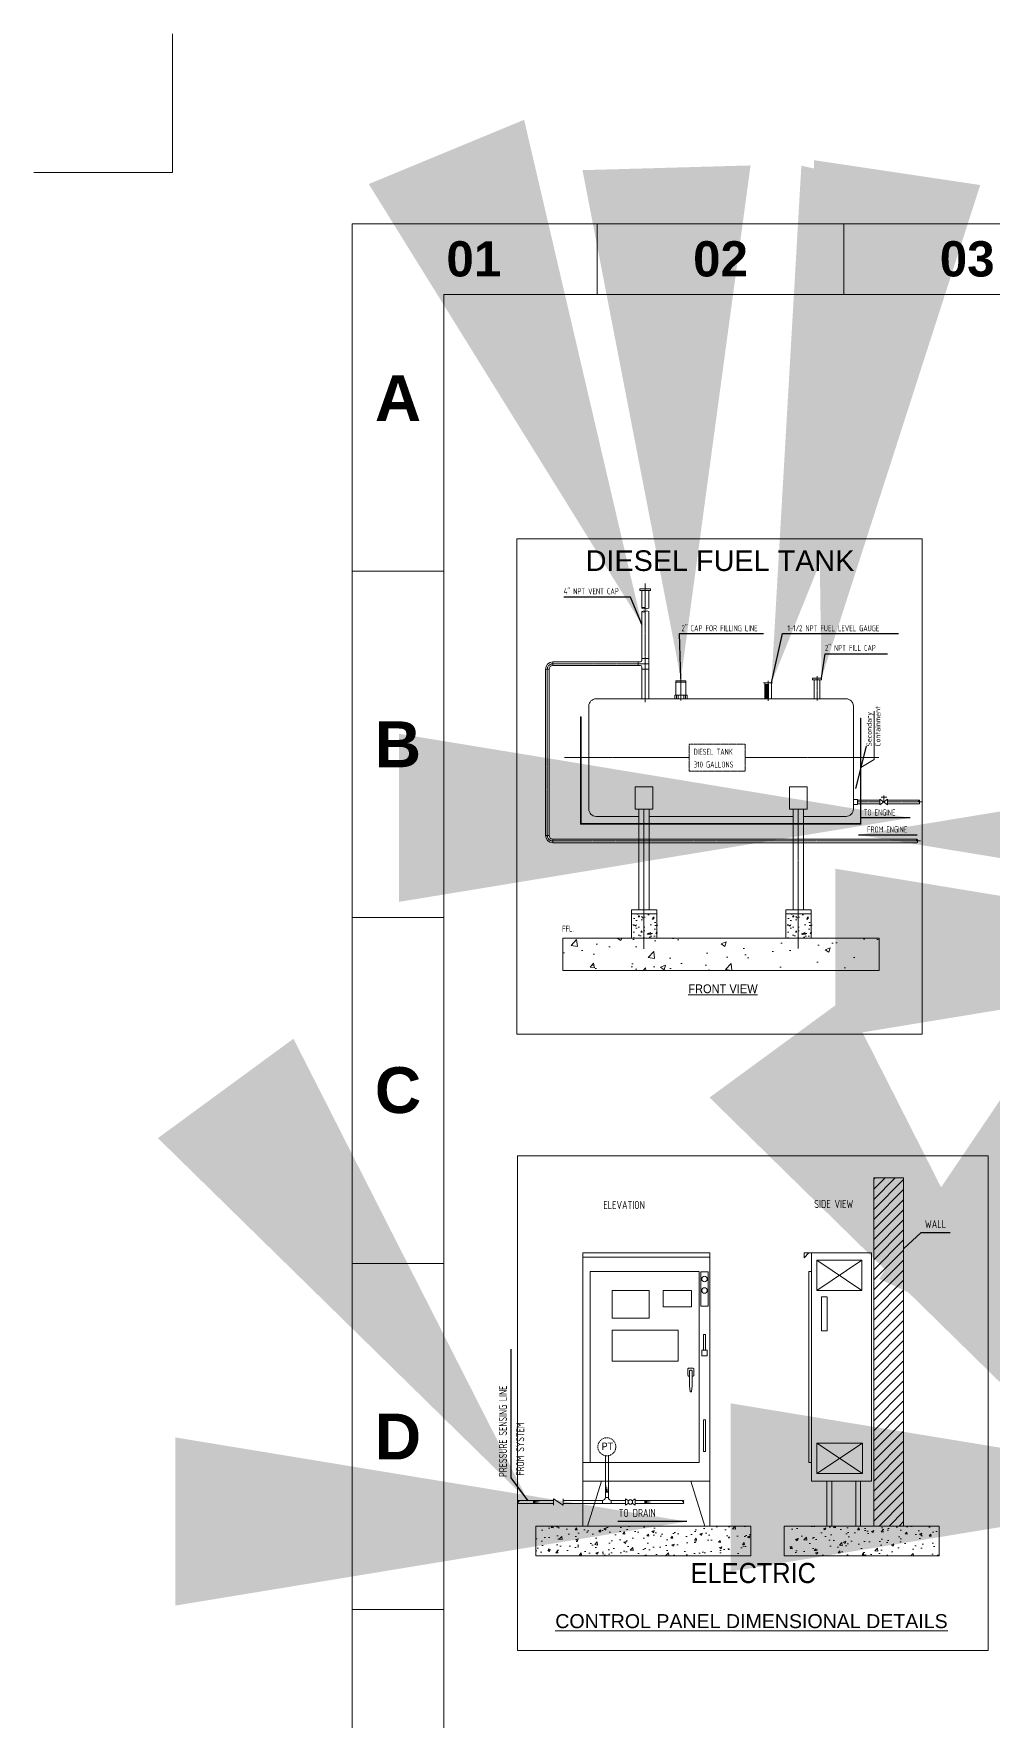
# Model space of a CAD drawing. Header units: inches. Extents: x -98933 to 1585249, y -3352739 to 192771.
# Drawn here: x 57111 to 57486, y 50331 to 50991 of the extents above; entities that cross this region are included whole.
import ezdxf
from ezdxf.enums import TextEntityAlignment as Align

# ---------------------------------------------------------------- set-up
doc = ezdxf.new("R2010")
doc.units = ezdxf.units.IN
doc.header["$MEASUREMENT"] = 0
for name, pattern in [('CENTER2', [1.125, 0.75, -0.125, 0.125, -0.125]), ('CENTERX2', [4, 2.5, -0.5, 0.5, -0.5]), ('DASHDOT2', [0.5, 0.25, -0.125, 0, -0.125]), ('DASHED', [0.75, 0.5, -0.25]), ('HIDDEN', [0.375, 0.25, -0.125])]:
    doc.linetypes.add(name, pattern=pattern)
doc.layers.get('0').update_dxf_attribs({"lineweight": 0})
doc.layers.get('Defpoints').update_dxf_attribs({"lineweight": 0})
for name, color, linetype in [('24', 7, 'Continuous'), ('AA-text-room title', 3, 'Continuous'), ('DIESEL_PUMP', 7, 'Continuous'), ('electric pump', 7, 'Continuous'), ('F-SPIPE', 1, 'Continuous'), ('FIRE', 7, 'Continuous'), ('N-SPK-TX', 81, 'Continuous'), ('OBJECT', 7, 'Continuous'), ('Pump Base', 6, 'Continuous'), ('PUMP CETRE', 1, 'CENTERX2'), ('PUMP CONCRETE BASE', 21, 'Continuous'), ('R16_FIRE_TXT', 7, 'Continuous'), ('sprinkler', 100, 'Continuous'), ('TEST HEADER', 7, 'Continuous'), ('XR-A786WHA101_A$0$WALLS_EXT', 9, 'Continuous'), ('Z1$0$A-REFR-TITL-150', 9, 'Continuous')]:
    doc.layers.add(name, color=color, linetype=linetype)
for name, color, linetype, lineweight in [('52', 7, 'Continuous', 15), ('diamention Sp', 30, 'Continuous', 5), ('HATCH', 252, 'Continuous', 0), ('Inline', 7, 'Continuous', 0), ('Outline', 7, 'Continuous', 0), ('Scale', 7, 'Continuous', 0), ('Scale_Text', 7, 'Continuous', 0), ('TEXT-2', 6, 'Continuous', 0), ('Titelblk', 7, 'Continuous', 25), ('TITLE', 7, 'Continuous', 20), ('wall', 7, 'Continuous', 0)]:
    doc.layers.add(name, color=color, linetype=linetype, lineweight=lineweight)
doc.styles.add('AREAL', font='arial.ttf')
doc.styles.add('ROMANS', font='archquik.shx', dxfattribs={"height": 1})
doc.styles.add('RSS', font='romans.shx', dxfattribs={"width": 0.9})
doc.styles.add('SANSSERIF', font='sas_____.pfb')
doc.styles.get("Standard").update_dxf_attribs({"font": 'arialbd.ttf', "height": 24})
doc.styles.add('swis-ltcnbt', font='swisscl.ttf')
doc.styles.add('TITTEXTL', font='au101s01.shx', dxfattribs={"bigfont": 'special'})
doc.dimstyles.new('Copy of Standard', dxfattribs={"dimscale": 0, "dimtxt": 24, "dimasz": 12, "dimexe": 16, "dimexo": 6, "dimgap": 5, "dimtad": 1, "dimzin": 3, "dimdsep": 46, "dimlunit": 4, "dimtxsty": 'swis-ltcnbt', "dimcen": 0.09, "dimclrd": 256, "dimclre": 8, "dimclrt": 7, "dimadec": 0, "dimazin": 0, "dimtfac": 0.5, "dimtofl": 0, "dimtmove": 0, "dimatfit": 0, "dimldrblk": 'OBLIQUE', "dimfxl": 0.18, "dimtvp": 1, "dimtolj": 1, "dimtzin": 0, "dimlwd": -1, "dimlwe": -1, "dimarcsym": 0})
doc.dimstyles.new('NAFFCO', dxfattribs={"dimscale": 100, "dimtxt": 1.8, "dimasz": 2, "dimexe": 0.5, "dimexo": 0.5, "dimgap": 0.8, "dimtad": 1, "dimdec": 0, "dimzin": 9, "dimdsep": 46, "dimtxsty": 'RSS', "dimcen": 0, "dimclrd": 8, "dimclre": 8, "dimclrt": 81, "dimadec": 0, "dimazin": 0, "dimtfac": 0.18, "dimtdec": 0, "dimtofl": 0, "dimtmove": 1, "dimatfit": 3, "dimfxl": 1, "dimtvp": 0.909091, "dimtolj": 1, "dimtzin": 0, "dimarcsym": 0})

# ---------------------------------------------------------------- blocks, each defined once
blk = doc.blocks.new('_Oblique')
at = {"color": 0, "linetype": 'ByBlock', "lineweight": -2}
blk.add_line((-0.5, -0.5), (0.5, 0.5), dxfattribs=at)
blk = doc.blocks.new('PAGE')
at = {"layer": 'Inline', "color": 252, "lineweight": 15}
blk.add_lwpolyline([(178051640.63, 22656441.11), (178051640.63, 22657235.79), (178050505.36, 22657235.79), (178050505.36, 22656441.11)], close=True, dxfattribs=at)
at = {"layer": 'Outline', "color": 252, "lineweight": 15}
blk.add_line((178051662.57, 22657252.66), (178050483.42, 22657252.66), dxfattribs=at)
blk.add_lwpolyline([(178050483.42, 22657252.66), (178050483.42, 22656424.24)], dxfattribs=at)
at = {"layer": 'Scale', "color": 252, "lineweight": 9}
for p, q in [((178050542.02, 22657235.79), (178050542.02, 22657252.66)), ((178050601.02, 22657235.79), (178050601.02, 22657252.66)), ((178050483.42, 22657169.57), (178050505.36, 22657169.57)), ((178050483.42, 22657086.79), (178050505.36, 22657086.79)), ((178050483.42, 22657004.01), (178050505.36, 22657004.01)), ((178050483.42, 22656921.23), (178050505.36, 22656921.23))]:
    blk.add_line(p, q, dxfattribs=at)
at = {"layer": 'Scale_Text', "color": 252, "lineweight": 13, "attachment_point": 5}
for s, insert, char_height, width in [('01', (178050512.52, 22657244.22), 8.435, 2.5102), ('02', (178050571.52, 22657244.22), 8.435, 2.5102), ('03', (178050630.51, 22657244.22), 8.435, 2.5102), ('A', (178050494.39, 22657210.97), 10.97, 8.3603), ('B', (178050494.39, 22657128.18), 10.97, 8.3603), ('C', (178050494.39, 22657045.4), 10.97, 8.3603), ('D', (178050494.39, 22656962.62), 10.97, 8.3603)]:
    blk.add_mtext(s, dxfattribs=dict(at, insert=insert, char_height=char_height, width=width))
blk = doc.blocks.new('Title')
at = {"layer": 'Defpoints', "color": 1, "ltscale": 10}
blk.add_lwpolyline([(-102338.3, -85271), (-102338.3, -85371), (-102438.3, -85371)], dxfattribs=at)
at = {"layer": 'Titelblk', "color": 3, "linetype": 'Continuous', "lineweight": 0, "xscale": 3.014611567961765, "yscale": 3.014611567959946, "zscale": 3.014611567966516}
blk.add_blockref('PAGE', (-536855255.8, -68388224), dxfattribs=at)

msp = doc.modelspace()

# ---------------------------------------------------------------- hatches: boundary and pattern name
at = {"layer": 'electric pump', "linetype": 'Continuous', "lineweight": 0, "ltscale": 0.2}
h = msp.add_hatch(dxfattribs=at)
h.set_pattern_fill('AR-CONC', color=2, scale=0.031688, style=0)
h.set_pattern_definition([(50, (54635.934, 49977.768), (5.773149, -0.505085), [0.603665, -6.640314]), (355, (54635.934, 49977.768), (-1.11679, 6.054288), [0.482932, -5.312251]), (100.451, (54636.415, 49977.726), (4.65638, 5.549176), [0.513036, -5.643395]), (46.1842, (54635.934, 49979.378), (8.590073, -1.332256), [0.905497, -9.96047]), (96.6356, (54636.65, 49979.267), (7.52297, 7.84053), [0.769554, -8.465093]), (351.184, (54635.934, 49979.378), (7.522983, 7.840517), [0.724398, -7.968377]), (21, (54636.7388, 49978.9754), (4.80444, -3.240635), [0.603665, -6.640314]), (326, (54636.739, 49978.9754), (1.95841, 5.83663), [0.482932, -5.312251]), (71.4514, (54637.139, 49978.7054), (6.762837, 2.596008), [0.513036, -5.643395]), (37.5, (54635.9339, 49977.768), (0.097873, 2.6794177), [0, -5.24786, 0, -5.3927397, 0, -5.332373]), (7.5, (54635.934, 49977.768), (2.1174112, 3.1745667), [0, -3.0746665, 0, -5.127127, 0, -2.0323385]), (327.5, (54634.139, 49977.768), (4.2966552, -0.181535), [0, -2.0122163, 0, -6.278115, 0, -8.3305754]), (317.5, (54633.334, 49977.768), (4.6939835, 0.805726), [0, -2.615881, 0, -4.169312, 0, -5.915916])])
h.paths.add_polyline_path([(57351.52, 50647.15), (57344.55, 50647.15)])
edge = h.paths.add_edge_path()
edge.add_line((57344.92, 50637.64), (57354.44, 50637.64))
edge.add_line((57344.55, 50647.15), (57344.55, 50637.64))
edge.add_line((57354.44, 50647.15), (57354.44, 50637.64))
edge.add_line((57344.55, 50647.15), (57354.06, 50647.15))
edge.add_line((57354.44, 50647.15), (57347.47, 50647.15))
edge.add_line((57344.55, 50647.15), (57351.52, 50647.15))
h = msp.add_hatch(dxfattribs=at)
h.set_pattern_fill('AR-CONC', color=2, scale=0.031688, style=0)
h.set_pattern_definition([(50, (54696.3117, 49977.768), (5.773149, -0.505085), [0.603665, -6.640314]), (355, (54696.3117, 49977.768), (-1.11679, 6.054288), [0.482932, -5.312251]), (100.451, (54696.793, 49977.726), (4.65638, 5.549176), [0.513036, -5.643395]), (46.1842, (54696.312, 49979.378), (8.590073, -1.332256), [0.905497, -9.96047]), (96.6356, (54697.0275, 49979.267), (7.52297, 7.84053), [0.769554, -8.465093]), (351.184, (54696.312, 49979.378), (7.522983, 7.840517), [0.724398, -7.968377]), (21, (54697.1166, 49978.9754), (4.80444, -3.240635), [0.603665, -6.640314]), (326, (54697.1166, 49978.9754), (1.95841, 5.83663), [0.482932, -5.312251]), (71.4514, (54697.517, 49978.7054), (6.762837, 2.596008), [0.513036, -5.643395]), (37.5, (54696.3117, 49977.768), (0.097873, 2.6794177), [0, -5.24786, 0, -5.3927397, 0, -5.332373]), (7.5, (54696.3117, 49977.768), (2.1174112, 3.1745667), [0, -3.0746665, 0, -5.127127, 0, -2.0323385]), (327.5, (54694.5168, 49977.768), (4.2966552, -0.181535), [0, -2.0122163, 0, -6.278115, 0, -8.3305754]), (317.5, (54693.712, 49977.768), (4.6939835, 0.805726), [0, -2.615881, 0, -4.169312, 0, -5.915916])])
h.paths.add_polyline_path([(57411.89, 50647.15), (57404.92, 50647.15)])
edge = h.paths.add_edge_path()
edge.add_line((57405.3, 50637.64), (57414.82, 50637.64))
edge.add_line((57404.92, 50647.15), (57404.92, 50637.64))
edge.add_line((57414.82, 50647.15), (57414.82, 50637.64))
edge.add_line((57404.92, 50647.15), (57414.44, 50647.15))
edge.add_line((57414.82, 50647.15), (57407.84, 50647.15))
edge.add_line((57404.92, 50647.15), (57411.89, 50647.15))
at = {"layer": 'HATCH', "lineweight": 0}
h = msp.add_hatch(dxfattribs=at)
h.set_pattern_fill('ANSI31', color=1, scale=0.876414, style=0)
h.set_pattern_definition([(45, (56494.8534, 50130.2458), (-1.967605, 1.967605), [])])
h.paths.add_polyline_path([(57439.14, 50543.8), (57450.82, 50543.8), (57450.82, 50407.64), (57439.14, 50407.64)])
at = {"layer": 'Pump Base', "lineweight": 0}
h = msp.add_hatch(dxfattribs=at)
h.set_pattern_fill('AR-CONC', color=256, scale=2.829325, style=0)
h.set_pattern_definition([(50, (52879.311, 57966.973), (20.293625, -1.775462), [2.121994, -23.341935]), (355, (52879.311, 57966.973), (-3.925727, 21.281964), [1.697595, -18.67355]), (100.4514, (52881.002, 57966.825), (16.367913, 19.50649), [1.803417, -19.837592]), (46.1842, (52879.31, 57972.632), (30.19572, -4.68307), [3.18299, -35.0129]), (96.6356, (52881.827, 57972.242), (26.44465, 27.56097), [2.70513, -29.75638]), (351.1842, (52879.31, 57972.632), (26.44463, 27.56099), [2.54639, -28.01032]), (21, (52882.14, 57971.217), (16.888443, -11.3914), [2.121994, -23.341935]), (326, (52882.14, 57971.217), (6.884183, 20.516855), [1.697595, -18.67355]), (71.4514, (52883.548, 57970.268), (23.772633, 9.125438), [1.803417, -19.837592]), (37.5, (52879.311, 57966.973), (0.344042, 9.4186507), [0, -18.447202, 0, -18.956481, 0, -18.744281]), (7.5, (52879.311, 57966.973), (7.443093, 11.159191), [0, -10.808023, 0, -18.022803, 0, -7.144047]), (327.5, (52873.002, 57966.973), (15.103574, -0.638151), [0, -7.073314, 0, -22.068739, 0, -29.283519]), (317.5, (52870.172, 57966.973), (16.500235, 2.832296), [0, -9.195308, 0, -14.655906, 0, -20.795542])])
h.paths.add_polyline_path([(57441.3, 50624.97), (57441.3, 50637.64), (57317.59, 50637.64), (57317.59, 50624.97)])
at = {"layer": 'sprinkler', "lineweight": 0}
h = msp.add_hatch(dxfattribs=at)
h.set_pattern_fill('AR-CONC', color=256, scale=1.304187, style=0)
h.set_pattern_definition([(50, (49137.771, 47975.798), (9.3544145, -0.818405), [0.97814, -10.759543]), (355, (49137.771, 47975.798), (-1.809577, 9.809992), [0.782512, -8.607635]), (100.4514, (49138.5505, 47975.73), (7.5448445, 8.991581), [0.831291, -9.144205]), (46.1842, (49137.771, 47978.406), (13.91882, -2.158678), [1.46721, -16.139315]), (96.6356, (49138.931, 47978.226), (12.18975, 12.70432), [1.246937, -13.716305]), (351.1842, (49137.771, 47978.406), (12.18974, 12.704329), [1.173768, -12.911452]), (21, (49139.075, 47977.754), (7.7847845, -5.2509035), [0.97814, -10.759543]), (326, (49139.075, 47977.754), (3.173287, 9.457313), [0.782512, -8.607635]), (71.4514, (49139.724, 47977.317), (10.958075, 4.206401), [0.831291, -9.144205]), (37.5, (49137.771, 47975.798), (0.1585873, 4.3415586), [0, -8.5032996, 0, -8.7380533, 0, -8.6402393]), (7.5, (49137.771, 47975.798), (3.4309189, 5.1438665), [0, -4.9819946, 0, -8.3076716, 0, -3.2930723]), (327.5, (49134.8626, 47975.798), (6.9620431, -0.2941577), [0, -3.2604677, 0, -10.172659, 0, -13.498336]), (317.5, (49133.5584, 47975.798), (7.6058386, 1.3055562), [0, -4.238608, 0, -6.755689, 0, -9.585775])])
h.paths.add_polyline_path([(57391.1, 50395.95), (57391.1, 50407.64), (57306.98, 50407.64), (57306.98, 50395.95)])
h.paths.add_polyline_path([(57464.75, 50395.95), (57464.75, 50407.64), (57404.14, 50407.64), (57404.14, 50395.95)])

# ---------------------------------------------------------------- linework, layer by layer
at = {"color": 1, "linetype": 'Continuous', "lineweight": 0, "ltscale": 3}
for p, q in [((57361.79, 50738.2, 0), (57361.79, 50732.64, 0)), ((57365.65, 50738.2, 0), (57365.65, 50732.64, 0))]:
    msp.add_line(p, q, dxfattribs=at)
at = {"lineweight": 0}
for p, q in [((57396.52, 50736.86, 0), (57398.05, 50736.86, 0)), ((57396.52, 50736.62, 0), (57398.05, 50736.62, 0)), ((57396.52, 50736.39, 0), (57398.05, 50736.39, 0)), ((57396.52, 50736.16, 0), (57398.05, 50736.16, 0)), ((57396.52, 50735.93, 0), (57398.05, 50735.93, 0)), ((57396.52, 50735.69, 0), (57398.05, 50735.69, 0)), ((57396.52, 50735.46, 0), (57398.05, 50735.46, 0)), ((57396.52, 50735.23, 0), (57398.05, 50735.23, 0)), ((57396.52, 50734.99, 0), (57398.05, 50734.99, 0)), ((57396.52, 50734.76, 0), (57398.05, 50734.76, 0)), ((57396.52, 50734.53, 0), (57398.05, 50734.53, 0)), ((57396.52, 50734.29, 0), (57398.05, 50734.29, 0)), ((57396.52, 50734.06, 0), (57398.05, 50734.06, 0)), ((57396.52, 50733.83, 0), (57398.05, 50733.83, 0)), ((57396.52, 50733.6, 0), (57398.05, 50733.6, 0)), ((57396.52, 50733.36, 0), (57398.05, 50733.36, 0)), ((57396.52, 50733.13, 0), (57398.05, 50733.13, 0)), ((57396.52, 50732.9, 0), (57398.05, 50732.9, 0)), ((57396.52, 50732.66, 0), (57398.05, 50732.66, 0)), ((57396.52, 50732.43, 0), (57398.05, 50732.43, 0)), ((57396.52, 50732.2, 0), (57398.05, 50732.2, 0)), ((57396.52, 50731.97, 0), (57398.05, 50731.97, 0)), ((57396.52, 50731.73, 0), (57398.05, 50731.73, 0)), ((57396.52, 50731.5, 0), (57398.05, 50731.5, 0)), ((57396.52, 50731.27, 0), (57398.05, 50731.27, 0))]:
    msp.add_line(p, q, dxfattribs=at)
at = {"color": 8, "ltscale": 20, "true_color": 0x808080}
msp.add_lwpolyline([(57299.52, 50793.83), (57458.04, 50793.83), (57458.04, 50600.05), (57299.52, 50600.05)], close=True, dxfattribs=at)
at = {"color": 1, "lineweight": 0}
for points in [[(57334.24, 50420.69), (57335.22, 50420.69), (57334.73, 50423.62)], [(57305.84, 50417.54), (57305.84, 50416.57), (57308.76, 50417.06)], [(57349.4, 50417.53), (57349.4, 50416.55), (57352.33, 50417.04)]]:
    msp.add_solid(points, dxfattribs=at)
at = {"layer": '24', "color": 4, "linetype": 'Continuous', "lineweight": 0}
for p, q in [((57431.19, 50691.82, 0), (57432.78, 50691.82, 0)), ((57431.19, 50689.88, 0), (57432.78, 50689.88, 0)), ((57432.78, 50691.82, 0), (57432.78, 50689.88, 0)), ((57334.16, 50418.8), (57334.16, 50435.2)), ((57335.33, 50418.8), (57335.33, 50435.2)), ((57300.2, 50417.63), (57313.85, 50417.63)), ((57317.72, 50417.63), (57325.32, 50417.63)), ((57323.89, 50417.63), (57332.99, 50417.63)), ((57332.99, 50417.63), (57332.99, 50416.46)), ((57332.99, 50417.63), (57332.99, 50416.46)), ((57335.33, 50418.8), (57334.16, 50418.8)), ((57334.16, 50418.8), (57335.33, 50418.8)), ((57342, 50417.63), (57336.5, 50417.63)), ((57336.5, 50417.63), (57336.5, 50416.46)), ((57351.59, 50417.63), (57345.87, 50417.63)), ((57364.63, 50417.63), (57345.87, 50417.63)), ((57300.13, 50416.46), (57313.85, 50416.46)), ((57317.72, 50416.46), (57325.32, 50416.46)), ((57342, 50416.46), (57323.89, 50416.46)), ((57351.59, 50416.46), (57345.87, 50416.46)), ((57364.63, 50416.46), (57345.87, 50416.46))]:
    msp.add_line(p, q, dxfattribs=at)
for centre, major_axis, start_param, end_param in [((57300.23, 50416.75), (-0.303, 0.013), -1.329143, 1.309526), ((57300.26, 50417.33), (-0.301, 0.016), -1.324329, 1.319649), ((57300.11, 50417.34), (0.301, 0.014), -1.422106, 1.221872), ((57332.99, 50418.8), (-1.17, 0.01), 1.575619, 3.146416), ((57336.5, 50418.8), (1.17, 0), 3.137874, 4.708671), ((57364.65, 50417.34), (-0.301, 0.014), -1.221872, 1.422106), ((57364.5, 50417.33), (0.301, 0.016), -1.319651, 1.324327), ((57364.54, 50416.75), (0.303, 0.013), -1.309525, 1.329143)]:
    msp.add_ellipse(centre, major_axis=major_axis, ratio=0.999998, start_param=start_param, end_param=end_param, dxfattribs=at)
at = {"layer": 'diamention Sp', "color": 3}
for p, q in [((57324.47, 50724.11), (57324.47, 50682.2)), ((57324.47, 50724.11), (57324.65, 50724.11)), ((57324.65, 50724.11), (57324.65, 50682.38)), ((57433.91, 50682.38), (57433.91, 50723.67)), ((57433.91, 50723.67), (57434.09, 50723.67)), ((57434.09, 50682.2), (57434.09, 50723.67)), ((57324.47, 50682.2), (57434.09, 50682.2)), ((57324.65, 50682.38), (57433.91, 50682.38))]:
    msp.add_line(p, q, dxfattribs=at)
at = {"layer": 'DIESEL_PUMP', "color": 1, "linetype": 'CENTER2', "lineweight": 0}
for p, q in [((57349.79, 50729.95, 0), (57349.79, 50776.37, 0)), ((57311.45, 50742.8, 0), (57311.45, 50677.74, 0)), ((57348.46, 50744.92, 0), (57313.57, 50744.92, 0)), ((57363.72, 50739, 0), (57363.72, 50730.49, 0)), ((57397.8, 50738.21, 0), (57397.8, 50730.39, 0)), ((57416.96, 50740.03, 0), (57416.96, 50730.53, 0)), ((57318.15, 50708.2, 0), (57366.9, 50708.2, 0)), ((57388.8, 50708.2, 0), (57441.1, 50708.2, 0)), ((57349.26, 50688.03, 0), (57349.26, 50633.37, 0)), ((57409.64, 50688.03, 0), (57409.64, 50633.61, 0)), ((57432.78, 50690.85, 0), (57441.58, 50690.85, 0)), ((57444.56, 50690.85, 0), (57458.04, 50690.85, 0)), ((57313.57, 50675.61, 0), (57457.39, 50675.61, 0))]:
    msp.add_line(p, q, dxfattribs=at)
for centre, start, end in [((57313.57, 50742.8, 0), 90, 180), ((57313.57, 50677.74, 0), 180, 270)]:
    msp.add_arc(centre, 2.12, start, end, dxfattribs=at)
at = {"layer": 'F-SPIPE', "lineweight": 0, "ltscale": 0.01}
for p, q in [((57348.46, 50747.03, 0), (57351.12, 50747.03, 0)), ((57361.79, 50738.2, 0), (57365.65, 50738.2, 0)), ((57361.79, 50737.66, 0), (57365.65, 50737.66, 0)), ((57415.22, 50739.24, 0), (57415.22, 50738.6, 0)), ((57415.22, 50739.24, 0), (57418.7, 50739.24, 0)), ((57415.22, 50738.6, 0), (57418.7, 50738.6, 0)), ((57415.85, 50738.6, 0), (57415.85, 50731.21, 0)), ((57418.07, 50738.6, 0), (57418.07, 50731.21, 0)), ((57418.7, 50739.24, 0), (57418.7, 50738.6, 0))]:
    msp.add_line(p, q, dxfattribs=at)
at = {"layer": 'F-SPIPE', "color": 201, "lineweight": 0, "ltscale": 0.01}
for p, q in [((57399.56, 50737.41, 0), (57396.04, 50737.41, 0)), ((57345.77, 50696.83, 0), (57345.77, 50688.03, 0)), ((57352.74, 50696.83, 0), (57345.77, 50696.83, 0)), ((57352.74, 50696.83, 0), (57352.74, 50688.03, 0)), ((57406.15, 50696.83, 0), (57406.15, 50688.03, 0)), ((57413.12, 50696.83, 0), (57406.15, 50696.83, 0)), ((57413.12, 50696.83, 0), (57413.12, 50688.03, 0)), ((57352.74, 50688.03, 0), (57345.77, 50688.03, 0)), ((57347.27, 50688.03, 0), (57347.27, 50648.73, 0)), ((57351.24, 50688.03, 0), (57351.24, 50648.73, 0)), ((57413.12, 50688.03, 0), (57406.15, 50688.03, 0)), ((57407.65, 50688.03, 0), (57407.65, 50648.73, 0)), ((57411.62, 50688.03, 0), (57411.62, 50648.73, 0)), ((57344.44, 50648.73, 0), (57344.44, 50647.15, 0)), ((57344.44, 50648.73, 0), (57351.41, 50648.73, 0)), ((57354.33, 50648.73, 0), (57347.36, 50648.73, 0)), ((57354.33, 50648.73, 0), (57354.33, 50647.15, 0)), ((57404.81, 50648.73, 0), (57404.81, 50647.15, 0)), ((57404.81, 50648.73, 0), (57411.78, 50648.73, 0)), ((57414.71, 50648.73, 0), (57407.73, 50648.73, 0)), ((57414.71, 50648.73, 0), (57414.71, 50647.15, 0)), ((57344.44, 50647.15, 0), (57351.41, 50647.15, 0)), ((57354.33, 50647.15, 0), (57347.36, 50647.15, 0)), ((57354.33, 50647.15, 0), (57347.36, 50647.15, 0)), ((57347.36, 50647.15, 0), (57354.33, 50647.15, 0)), ((57404.81, 50647.15, 0), (57411.78, 50647.15, 0)), ((57414.71, 50647.15, 0), (57407.73, 50647.15, 0)), ((57414.71, 50647.15, 0), (57407.73, 50647.15, 0)), ((57407.73, 50647.15, 0), (57414.71, 50647.15, 0))]:
    msp.add_line(p, q, dxfattribs=at)
at = {"layer": 'F-SPIPE', "linetype": 'DASHED', "lineweight": 0, "ltscale": 0.25}
for p, q in [((57366.1, 50732.64, 0), (57361.34, 50732.64, 0)), ((57361.34, 50732.64, 0), (57361.34, 50731.21, 0)), ((57366.1, 50731.21, 0), (57361.34, 50731.21, 0)), ((57361.98, 50732.64, 0), (57361.98, 50731.21, 0)), ((57365.46, 50732.64, 0), (57365.46, 50731.21, 0)), ((57366.1, 50732.64, 0), (57366.1, 50731.21, 0))]:
    msp.add_line(p, q, dxfattribs=at)
at = {"layer": 'F-SPIPE', "linetype": 'DASHED', "lineweight": 0, "ltscale": 50}
for p, q in [((57362.61, 50732.64, 0), (57362.61, 50731.21, 0)), ((57364.83, 50732.64, 0), (57364.83, 50731.21, 0))]:
    msp.add_line(p, q, dxfattribs=at)
at = {"layer": 'F-SPIPE', "color": 201, "lineweight": 0, "ltscale": 0.01, "elevation": 0}
msp.add_lwpolyline([(57411.62, 50685.2), (57428.37, 50685.2, 0.414214), (57431.19, 50688.03), (57431.19, 50728.38, 0.414214), (57428.37, 50731.21), (57330.53, 50731.21, 0.414214), (57327.7, 50728.38), (57327.7, 50688.03, 0.414214), (57330.53, 50685.2), (57347.27, 50685.2)], format="xyb", dxfattribs=at)
msp.add_lwpolyline([(57351.24, 50685.2), (57407.65, 50685.2)], dxfattribs=at)
at = {"layer": 'FIRE', "lineweight": 0}
for p, q in [((57416.91, 50511.64), (57416.91, 50499.78)), ((57416.91, 50511.64), (57434.49, 50511.64)), ((57434.49, 50511.64), (57434.49, 50499.78)), ((57328.24, 50432.47), (57328.24, 50507.26)), ((57328.24, 50507.26), (57370.87, 50507.26)), ((57370.87, 50432.47), (57370.87, 50507.26)), ((57413.72, 50507.26), (57414.78, 50507.26)), ((57416.91, 50499.78), (57434.49, 50499.78)), ((57416.91, 50440.09), (57434.78, 50440.09)), ((57416.91, 50440.09), (57416.91, 50428.23)), ((57434.78, 50440.09), (57434.78, 50428.23)), ((57325.32, 50432.47), (57370.87, 50432.47)), ((57416.91, 50428.23), (57434.78, 50428.23))]:
    msp.add_line(p, q, dxfattribs=at)
at = {"layer": 'FIRE', "linetype": 'Continuous', "lineweight": 0}
for p, q in [((57371.49, 50493.61), (57371.49, 50507.08)), ((57371.49, 50507.08), (57374.39, 50507.08)), ((57374.39, 50493.61), (57374.39, 50507.08)), ((57371.49, 50493.61), (57374.39, 50493.61)), ((57371.86, 50476.38), (57371.86, 50474.23)), ((57371.86, 50476.38), (57374.02, 50476.38)), ((57372.54, 50476.38), (57372.54, 50482.61)), ((57372.54, 50482.61), (57373.34, 50482.61)), ((57373.34, 50476.38), (57373.34, 50482.61)), ((57374.02, 50476.38), (57374.02, 50474.23)), ((57371.86, 50474.23), (57374.02, 50474.23)), ((57372.54, 50449.21), (57373.34, 50449.21)), ((57372.54, 50442.98), (57372.54, 50449.21)), ((57373.34, 50442.98), (57373.34, 50449.21)), ((57372.54, 50442.98), (57372.54, 50436.74)), ((57373.34, 50442.98), (57373.34, 50436.74)), ((57372.54, 50436.74), (57373.34, 50436.74))]:
    msp.add_line(p, q, dxfattribs=at)
at = {"layer": 'FIRE', "linetype": 'HIDDEN', "lineweight": 0}
msp.add_lwpolyline([(57418.73, 50497.35), (57420.88, 50497.35), (57420.88, 50484.01), (57418.73, 50484.01)], close=True, dxfattribs=at)
at = {"layer": 'FIRE', "linetype": 'Continuous', "lineweight": 0}
for centre in [(57372.94, 50504.26), (57372.94, 50499.78)]:
    msp.add_circle(centre, 1.08, dxfattribs=at)
at = {"layer": 'FIRE', "linetype": 'HIDDEN', "lineweight": 0, "ltscale": 2}
msp.add_circle((57334.75, 50438.65), 3.51, dxfattribs=at)
at = {"layer": 'HATCH', "color": 4, "lineweight": 0}
for p, q in [((57439.14, 50543.8), (57450.82, 50543.8)), ((57439.14, 50407.64), (57439.14, 50543.8)), ((57450.82, 50407.64), (57450.82, 50543.8)), ((57325.32, 50425.17), (57325.32, 50407.64)), ((57332.67, 50425.17), (57327.18, 50407.64)), ((57367.63, 50425.17), (57373.12, 50407.64)), ((57374.98, 50425.17), (57374.98, 50407.64)), ((57420.83, 50425.17), (57420.83, 50407.64)), ((57422.69, 50425.17), (57422.69, 50407.64)), ((57432.15, 50425.17), (57432.15, 50407.64)), ((57434.01, 50425.17), (57434.01, 50407.64)), ((57313.85, 50418.3), (57313.85, 50415.78)), ((57313.85, 50418.3), (57317.72, 50415.78)), ((57317.72, 50418.3), (57317.72, 50415.78)), ((57342, 50418.3), (57342, 50415.78)), ((57342, 50418.3), (57343.2, 50417.52)), ((57345.87, 50418.3), (57344.67, 50417.52)), ((57345.87, 50418.3), (57345.87, 50415.78)), ((57343.2, 50416.56), (57342, 50415.78)), ((57344.67, 50416.56), (57345.87, 50415.78)), ((57333.82, 50407.64), (57335.68, 50407.64)), ((57383.48, 50407.64), (57381.62, 50407.64)), ((57439.14, 50407.64), (57450.82, 50407.64))]:
    msp.add_line(p, q, dxfattribs=at)
at = {"layer": 'HATCH', "linetype": 'Continuous', "lineweight": 0}
for p, q in [((57413.72, 50514.56), (57411.98, 50512.53)), ((57434.49, 50511.64), (57416.91, 50499.78)), ((57416.91, 50511.64), (57434.49, 50499.78)), ((57366.44, 50469.11), (57366.44, 50466.59)), ((57368.51, 50469.41), (57366.74, 50469.41)), ((57367.11, 50466.3), (57366.74, 50466.3)), ((57367.11, 50468.3), (57367.11, 50462.49)), ((57367.84, 50468.6), (57367.4, 50468.6)), ((57368.14, 50468.3), (57368.14, 50462.49)), ((57368.51, 50466.3), (57368.14, 50466.3)), ((57368.8, 50469.11), (57368.8, 50466.59)), ((57367.36, 50460.25), (57367.11, 50462.46)), ((57367.77, 50460.14), (57367.48, 50460.14)), ((57367.88, 50460.25), (57368.13, 50462.46)), ((57416.91, 50440.09), (57434.78, 50428.23)), ((57434.78, 50440.09), (57416.91, 50428.23))]:
    msp.add_line(p, q, dxfattribs=at)
for centre, radius, start, end in [((57366.74, 50469.11), 0.292, 90, 180), ((57366.74, 50466.59), 0.292, 180, 270), ((57367.4, 50468.3), 0.292, 90, 180), ((57367.84, 50468.3), 0.292, 0, 90), ((57368.51, 50469.11), 0.292, 0, 90), ((57368.51, 50466.59), 0.292, 270, 0), ((57367.4, 50462.49), 0.292, 180, 186.45883), ((57367.48, 50460.26), 0.117, 186.45883, 270), ((57367.77, 50460.26), 0.117, 270, 353.54117), ((57367.84, 50462.49), 0.292, 353.54117, 0)]:
    msp.add_arc(centre, radius, start, end, dxfattribs=at)
at = {"layer": 'HATCH', "color": 4, "lineweight": 0}
msp.add_ellipse((57343.94, 50417.04), major_axis=(-0.877, 0.017), ratio=0.999998, start_param=3.161109, end_param=9.444294, dxfattribs=at)
at = {"layer": 'OBJECT', "linetype": 'Continuous', "lineweight": 0, "ltscale": 0.01}
for p, q in [((57396.52, 50731.21, 0), (57396.52, 50737.41, 0)), ((57399.12, 50731.21, 0), (57399.12, 50737.41, 0))]:
    msp.add_line(p, q, dxfattribs=at)
at = {"layer": 'Pump Base', "color": 0, "lineweight": 0}
for p, q in [((57347.7, 50774.28, 0), (57347.7, 50773.52, 0)), ((57347.7, 50774.28, 0), (57351.88, 50774.28, 0)), ((57347.7, 50773.52, 0), (57351.88, 50773.52, 0)), ((57348.46, 50773.52, 0), (57348.46, 50766.7, 0)), ((57351.12, 50773.52, 0), (57351.12, 50766.71, 0)), ((57351.88, 50774.28, 0), (57351.88, 50773.52, 0)), ((57348.46, 50765.37, 0), (57348.46, 50746.19, 0)), ((57351.12, 50765.36, 0), (57351.12, 50731.21, 0)), ((57310.74, 50742.8, 0), (57310.74, 50677.74, 0)), ((57312.16, 50742.8, 0), (57310.74, 50742.8, 0)), ((57312.16, 50742.8, 0), (57312.16, 50677.74, 0)), ((57347.06, 50745.63, 0), (57313.57, 50745.63, 0)), ((57313.57, 50744.21, 0), (57313.57, 50745.63, 0)), ((57347.06, 50744.21, 0), (57313.57, 50744.21, 0)), ((57347.06, 50745.63, 0), (57347.06, 50744.21, 0)), ((57347.89, 50745.63, 0), (57347.06, 50745.63, 0)), ((57347.89, 50744.21, 0), (57347.06, 50744.21, 0)), ((57348.46, 50743.65, 0), (57348.46, 50731.21, 0)), ((57348.46, 50742.81, 0), (57351.12, 50742.81, 0)), ((57432.82, 50691.56, 0), (57441.58, 50691.56, 0)), ((57432.91, 50690.14, 0), (57441.58, 50690.14, 0)), ((57444.6, 50691.56, 0), (57456.88, 50691.56, 0)), ((57444.69, 50690.14, 0), (57456.88, 50690.14, 0)), ((57312.16, 50677.74, 0), (57310.74, 50677.74, 0)), ((57313.57, 50676.32, 0), (57313.57, 50674.91, 0)), ((57313.57, 50676.32, 0), (57456.05, 50676.32, 0)), ((57313.57, 50674.91, 0), (57456.05, 50674.91, 0))]:
    msp.add_line(p, q, dxfattribs=at)
at = {"layer": 'Pump Base', "lineweight": 0}
for p, q in [((57441.58, 50689.71, 0), (57441.58, 50691.99, 0)), ((57444.56, 50691.99, 0), (57441.58, 50689.71, 0)), ((57444.56, 50689.71, 0), (57441.58, 50691.99, 0)), ((57442.09, 50692.79, 0), (57444.21, 50692.79, 0)), ((57443.07, 50690.85, 0), (57443.07, 50693.42, 0)), ((57444.56, 50689.71, 0), (57444.56, 50691.99, 0))]:
    msp.add_line(p, q, dxfattribs=at)
at = {"layer": 'Pump Base', "linetype": 'DASHDOT2', "lineweight": 0, "elevation": 0}
msp.add_lwpolyline([(57366.9, 50713.48), (57388.8, 50713.48), (57388.8, 50702.93), (57366.9, 50702.93)], close=True, dxfattribs=at)
at = {"layer": 'Pump Base', "color": 0, "lineweight": 0}
for centre, radius, start, end in [((57349.12, 50765.98, 0), 0.992, 47.68366, 132.31634), ((57349.12, 50767.44, 0), 0.992, 227.68366, 312.31634), ((57349.12, 50764.63, 0), 0.992, 47.68366, 132.31634), ((57349.12, 50766.1, 0), 0.992, 227.68366, 312.31634), ((57350.45, 50767.44, 0), 0.992, 227.68366, 312.31634), ((57350.45, 50764.63, 0), 0.992, 47.68366, 132.31634), ((57313.57, 50742.8, 0), 2.83, 90, 180), ((57313.57, 50742.8, 0), 1.41, 90, 180), ((57347.89, 50746.19, 0), 0.566, 270, 0), ((57347.89, 50743.65, 0), 0.566, 0, 90), ((57457.07, 50691.2, 0), 0.4, 117.73425, 242.26575), ((57456.7, 50691.2, 0), 0.4, 297.73425, 62.26575), ((57456.7, 50690.5, 0), 0.4, 297.73425, 62.26575), ((57313.57, 50677.74, 0), 2.83, 180, 270), ((57313.57, 50677.74, 0), 1.41, 180, 270), ((57456.23, 50675.97, 0), 0.4, 117.73425, 242.26575), ((57455.86, 50675.97, 0), 0.4, 297.73425, 62.26575), ((57455.86, 50675.26, 0), 0.4, 297.73425, 62.26575)]:
    msp.add_arc(centre, radius, start, end, dxfattribs=at)
at = {"layer": 'PUMP CETRE', "lineweight": 0, "ltscale": 0.2}
msp.add_line((57348.46, 50744.92, 0), (57351.12, 50744.92, 0), dxfattribs=at)
at = {"layer": 'PUMP CONCRETE BASE', "color": 2, "lineweight": 0}
msp.add_line((57439.14, 50425.17), (57439.14, 50425.17), dxfattribs=at)
at = {"layer": 'TEST HEADER', "color": 6, "lineweight": 0}
for p, q in [((57325.32, 50425.17), (57325.32, 50514.56)), ((57325.32, 50514.56), (57374.98, 50514.56)), ((57325.32, 50425.17), (57325.32, 50514.56)), ((57325.32, 50512.81), (57374.98, 50512.81)), ((57374.98, 50459.35), (57374.98, 50514.56)), ((57411.98, 50512.53), (57411.98, 50514.56)), ((57411.98, 50514.56), (57438.26, 50514.56)), ((57414.78, 50425.17), (57414.78, 50514.56)), ((57438.26, 50459.35), (57438.26, 50514.56)), ((57413.72, 50432.47), (57413.72, 50507.26)), ((57374.98, 50459.35), (57374.98, 50425.17)), ((57438.26, 50459.35), (57438.26, 50425.17)), ((57413.72, 50432.47), (57414.78, 50432.47)), ((57374.98, 50425.17), (57325.32, 50425.17)), ((57438.26, 50425.17), (57414.78, 50425.17))]:
    msp.add_line(p, q, dxfattribs=at)
at = {"layer": 'TEXT-2', "color": 0, "lineweight": 0}
msp.add_lwpolyline([(57299.82, 50552.51), (57483.93, 50552.51), (57483.93, 50358.95), (57299.82, 50358.95)], close=True, dxfattribs=at)
at = {"layer": 'wall', "color": 1, "lineweight": 0}
for p, q in [((57336.88, 50499.71), (57351.29, 50499.71)), ((57336.88, 50488.91), (57336.88, 50499.71)), ((57351.29, 50499.71), (57351.29, 50488.91)), ((57356.83, 50493.34), (57356.83, 50499.71)), ((57356.83, 50499.71), (57367.91, 50499.71)), ((57367.91, 50499.71), (57367.91, 50493.34)), ((57367.91, 50493.34), (57356.83, 50493.34)), ((57351.29, 50488.91), (57336.88, 50488.91)), ((57336.88, 50472.08), (57336.88, 50484.2)), ((57336.88, 50484.2), (57362.65, 50484.2)), ((57362.65, 50484.2), (57362.65, 50472.08)), ((57362.65, 50472.08), (57336.88, 50472.08))]:
    msp.add_line(p, q, dxfattribs=at)
at = {"layer": 'wall', "color": 2, "lineweight": 0}
for p, q in [((57391.1, 50407.64), (57391.1, 50395.95)), ((57404.14, 50407.64), (57404.14, 50395.95))]:
    msp.add_line(p, q, dxfattribs=at)
for points in [[(57391.1, 50407.64), (57306.98, 50407.64), (57306.98, 50395.95), (57391.1, 50395.95)], [(57404.14, 50395.95), (57464.75, 50395.95), (57464.75, 50407.64), (57404.14, 50407.64)]]:
    msp.add_lwpolyline(points, dxfattribs=at)
at = {"layer": 'XR-A786WHA101_A$0$WALLS_EXT', "lineweight": 0}
for p, q in [((57344.44, 50647.15, 0), (57344.44, 50637.64, 0)), ((57354.33, 50647.15, 0), (57344.81, 50647.15, 0)), ((57354.33, 50647.15, 0), (57354.33, 50637.64, 0)), ((57404.81, 50647.15, 0), (57404.81, 50637.64, 0)), ((57414.71, 50647.15, 0), (57405.19, 50647.15, 0)), ((57414.71, 50647.15, 0), (57414.71, 50637.64, 0)), ((57353.95, 50637.64, 0), (57344.44, 50637.64, 0)), ((57414.33, 50637.64, 0), (57404.81, 50637.64, 0))]:
    msp.add_line(p, q, dxfattribs=at)
at = {"layer": 'XR-A786WHA101_A$0$WALLS_EXT', "lineweight": 0, "elevation": 0}
msp.add_lwpolyline([(57441.3, 50624.97), (57441.3, 50637.64), (57317.59, 50637.64), (57317.59, 50624.97)], close=True, dxfattribs=at)

# ---------------------------------------------------------------- block references
at = {"layer": 'TITLE', "xscale": 0.5425392190591083, "yscale": 0.5425392190518323, "zscale": 0.5425392145730539}
msp.add_blockref('Title', (112687.4, 97254.22), dxfattribs=at)

# ---------------------------------------------------------------- texts
at = {"layer": '52', "color": 30, "lineweight": 0, "style": 'ROMANS', "width": 0.799998}
for s, p in [('PRESSURE SENSING LINE', (57292.54, 50426.79)), ('FROM SYSTEM', (57299.3, 50427.39))]:
    msp.add_text(s, height=3.13, rotation=90, dxfattribs=at).set_placement(p, align=Align.TOP_LEFT)
at = {"layer": 'electric pump', "lineweight": 0, "style": 'AREAL', "width": 0.9}
msp.add_text('%%UFRONT VIEW', height=3.4384, dxfattribs=at).set_placement((57366.6, 50616.07, 0))
at = {"layer": 'electric pump', "lineweight": 0, "width": 0.9}
for s, height, style, p in [('PT', 2.921, 'TITTEXTL', (57332.7, 50440.27)), ('ELECTRIC ', 7.878, 'AREAL', (57367.54, 50393.2))]:
    msp.add_text(s, height=height, dxfattribs=dict(at, style=style)).set_placement(p, align=Align.TOP_LEFT)
at = {"layer": 'N-SPK-TX', "lineweight": 0, "insert": (57326.47, 50789.29, 0), "char_height": 8.0588, "width": 105.1086, "attachment_point": 1, "rotation": 359.97602, "style": 'AREAL'}
msp.add_mtext('{\\C30;DIESEL FUEL TANK}', dxfattribs=at)
at = {"layer": 'R16_FIRE_TXT', "color": 30, "linetype": 'Continuous', "lineweight": 0, "style": 'ROMANS', "width": 0.75}
for s, height, p in [('4" NPT VENT CAP', 2.3578, (57317.9, 50772.11, 0)), ('2" CAP FOR FILLING LINE', 2.3578, (57363.98, 50757.64, 0)), (' 1-1/2 NPT FUEL LEVEL GAUGE', 2.3578, (57404.22, 50757.64, 0)), ('2" NPT FILL CAP', 2.3578, (57420.06, 50749.95, 0)), ('TO ENGINE', 2.358, (57435.19, 50685.56, 0)), ('FROM ENGINE', 2.3578, (57436.54, 50678.93, 0))]:
    msp.add_text(s, height=height, dxfattribs=at).set_placement(p)
at = {"layer": 'R16_FIRE_TXT', "color": 81, "linetype": 'Continuous', "lineweight": 0, "style": 'ROMANS', "width": 0.75}
for s, height, p in [('DIESEL TANK', 2.3578, (57368.67, 50709.3, 0)), ('310 GALLONS', 2.3578, (57368.78, 50704.33, 0)), ('FFL.', 2.358, (57317.25, 50640.1, 0))]:
    msp.add_text(s, height=height, dxfattribs=at).set_placement(p)
at = {"layer": 'R16_FIRE_TXT', "color": 96, "linetype": 'Continuous', "lineweight": 0, "style": 'ROMANS', "width": 0.75}
for s, p in [('ELEVATION', (57333.39, 50534.78)), ('SIDE VIEW', (57415.85, 50535.18)), ('WALL', (57459.16, 50527.3)), ('TO DRAIN', (57339.38, 50414.32))]:
    msp.add_text(s, height=3.13, dxfattribs=at).set_placement(p, align=Align.TOP_LEFT)
at = {"layer": 'R16_FIRE_TXT', "color": 3, "insert": (57436.33, 50712.55), "char_height": 2.0272, "width": 20.8427, "attachment_point": 1, "rotation": 90, "style": 'ROMANS'}
msp.add_mtext('{\\C6;Secondary Containment}', dxfattribs=at)
at = {"layer": 'Z1$0$A-REFR-TITL-150', "color": 96, "lineweight": 0, "ltscale": 0.01, "style": 'SANSSERIF'}
msp.add_text('%%UCONTROL PANEL DIMENSIONAL DETAILS', height=5.4776, dxfattribs=at).set_placement((57314.58, 50373.17), align=Align.TOP_LEFT)

# ---------------------------------------------------------------- leaders
at = {"lineweight": 0}
for points in [[(57363.72, 50739, 0), (57363.22, 50756.75, 0), (57396.04, 50756.75, 0)], [(57399.12, 50737.41, 0), (57403.46, 50756.75, 0), (57448.79, 50756.75, 0)], [(57418.7, 50739.24, 0), (57420.14, 50748.87, 0), (57444.57, 50748.87, 0)]]:
    msp.add_leader(points, dimstyle='NAFFCO', dxfattribs=at)
at = {"layer": 'AA-text-room title', "color": 11, "lineweight": 0}
msp.add_leader([(57450.82, 50516.07), (57457.65, 50522.5), (57469.01, 50522.5)], dimstyle='NAFFCO', dxfattribs=at)
at = {"layer": 'AA-text-room title', "color": 241, "lineweight": 0}
for points in [[(57583.15, 50422.75), (57555.66, 50422.75)], [(57365.99, 50409.41), (57339, 50409.41)]]:
    msp.add_leader(points, dimstyle='NAFFCO', dxfattribs=at)
at = {"layer": 'diamention Sp', "color": 3}
msp.add_leader([(57434.08, 50704.41, 0), (57439.26, 50707.48, 0), (57439.26, 50726.38, 0)], dimstyle='Copy of Standard', override={"dimscale": 1, "dimgap": 0.09, "dimtad": 0, "dimfxl": 15, "dimfxlon": 1, "dimarcsym": 1}, dxfattribs=at)
at = {"layer": 'Pump Base', "lineweight": 0}
for points in [[(57348.46, 50760.32, 0), (57344.05, 50770.98, 0), (57317.96, 50770.98, 0)], [(57453.45, 50684.66, 0), (57434.16, 50684.66, 0)], [(57433.18, 50678.03, 0), (57456.15, 50678.03, 0)], [(57554.87, 50672.16, 0), (57547.47, 50656.12, 0), (57564.87, 50656.12, 0)], [(57624.13, 50631.87, 0), (57601.06, 50631.87, 0)], [(57519.64, 50433.36), (57512.13, 50443.61), (57512.13, 50501.78)], [(57303.91, 50417.52), (57297.37, 50426.44), (57297.37, 50476.79)]]:
    msp.add_leader(points, dimstyle='NAFFCO', dxfattribs=at)

doc.saveas('drawing.dxf')
